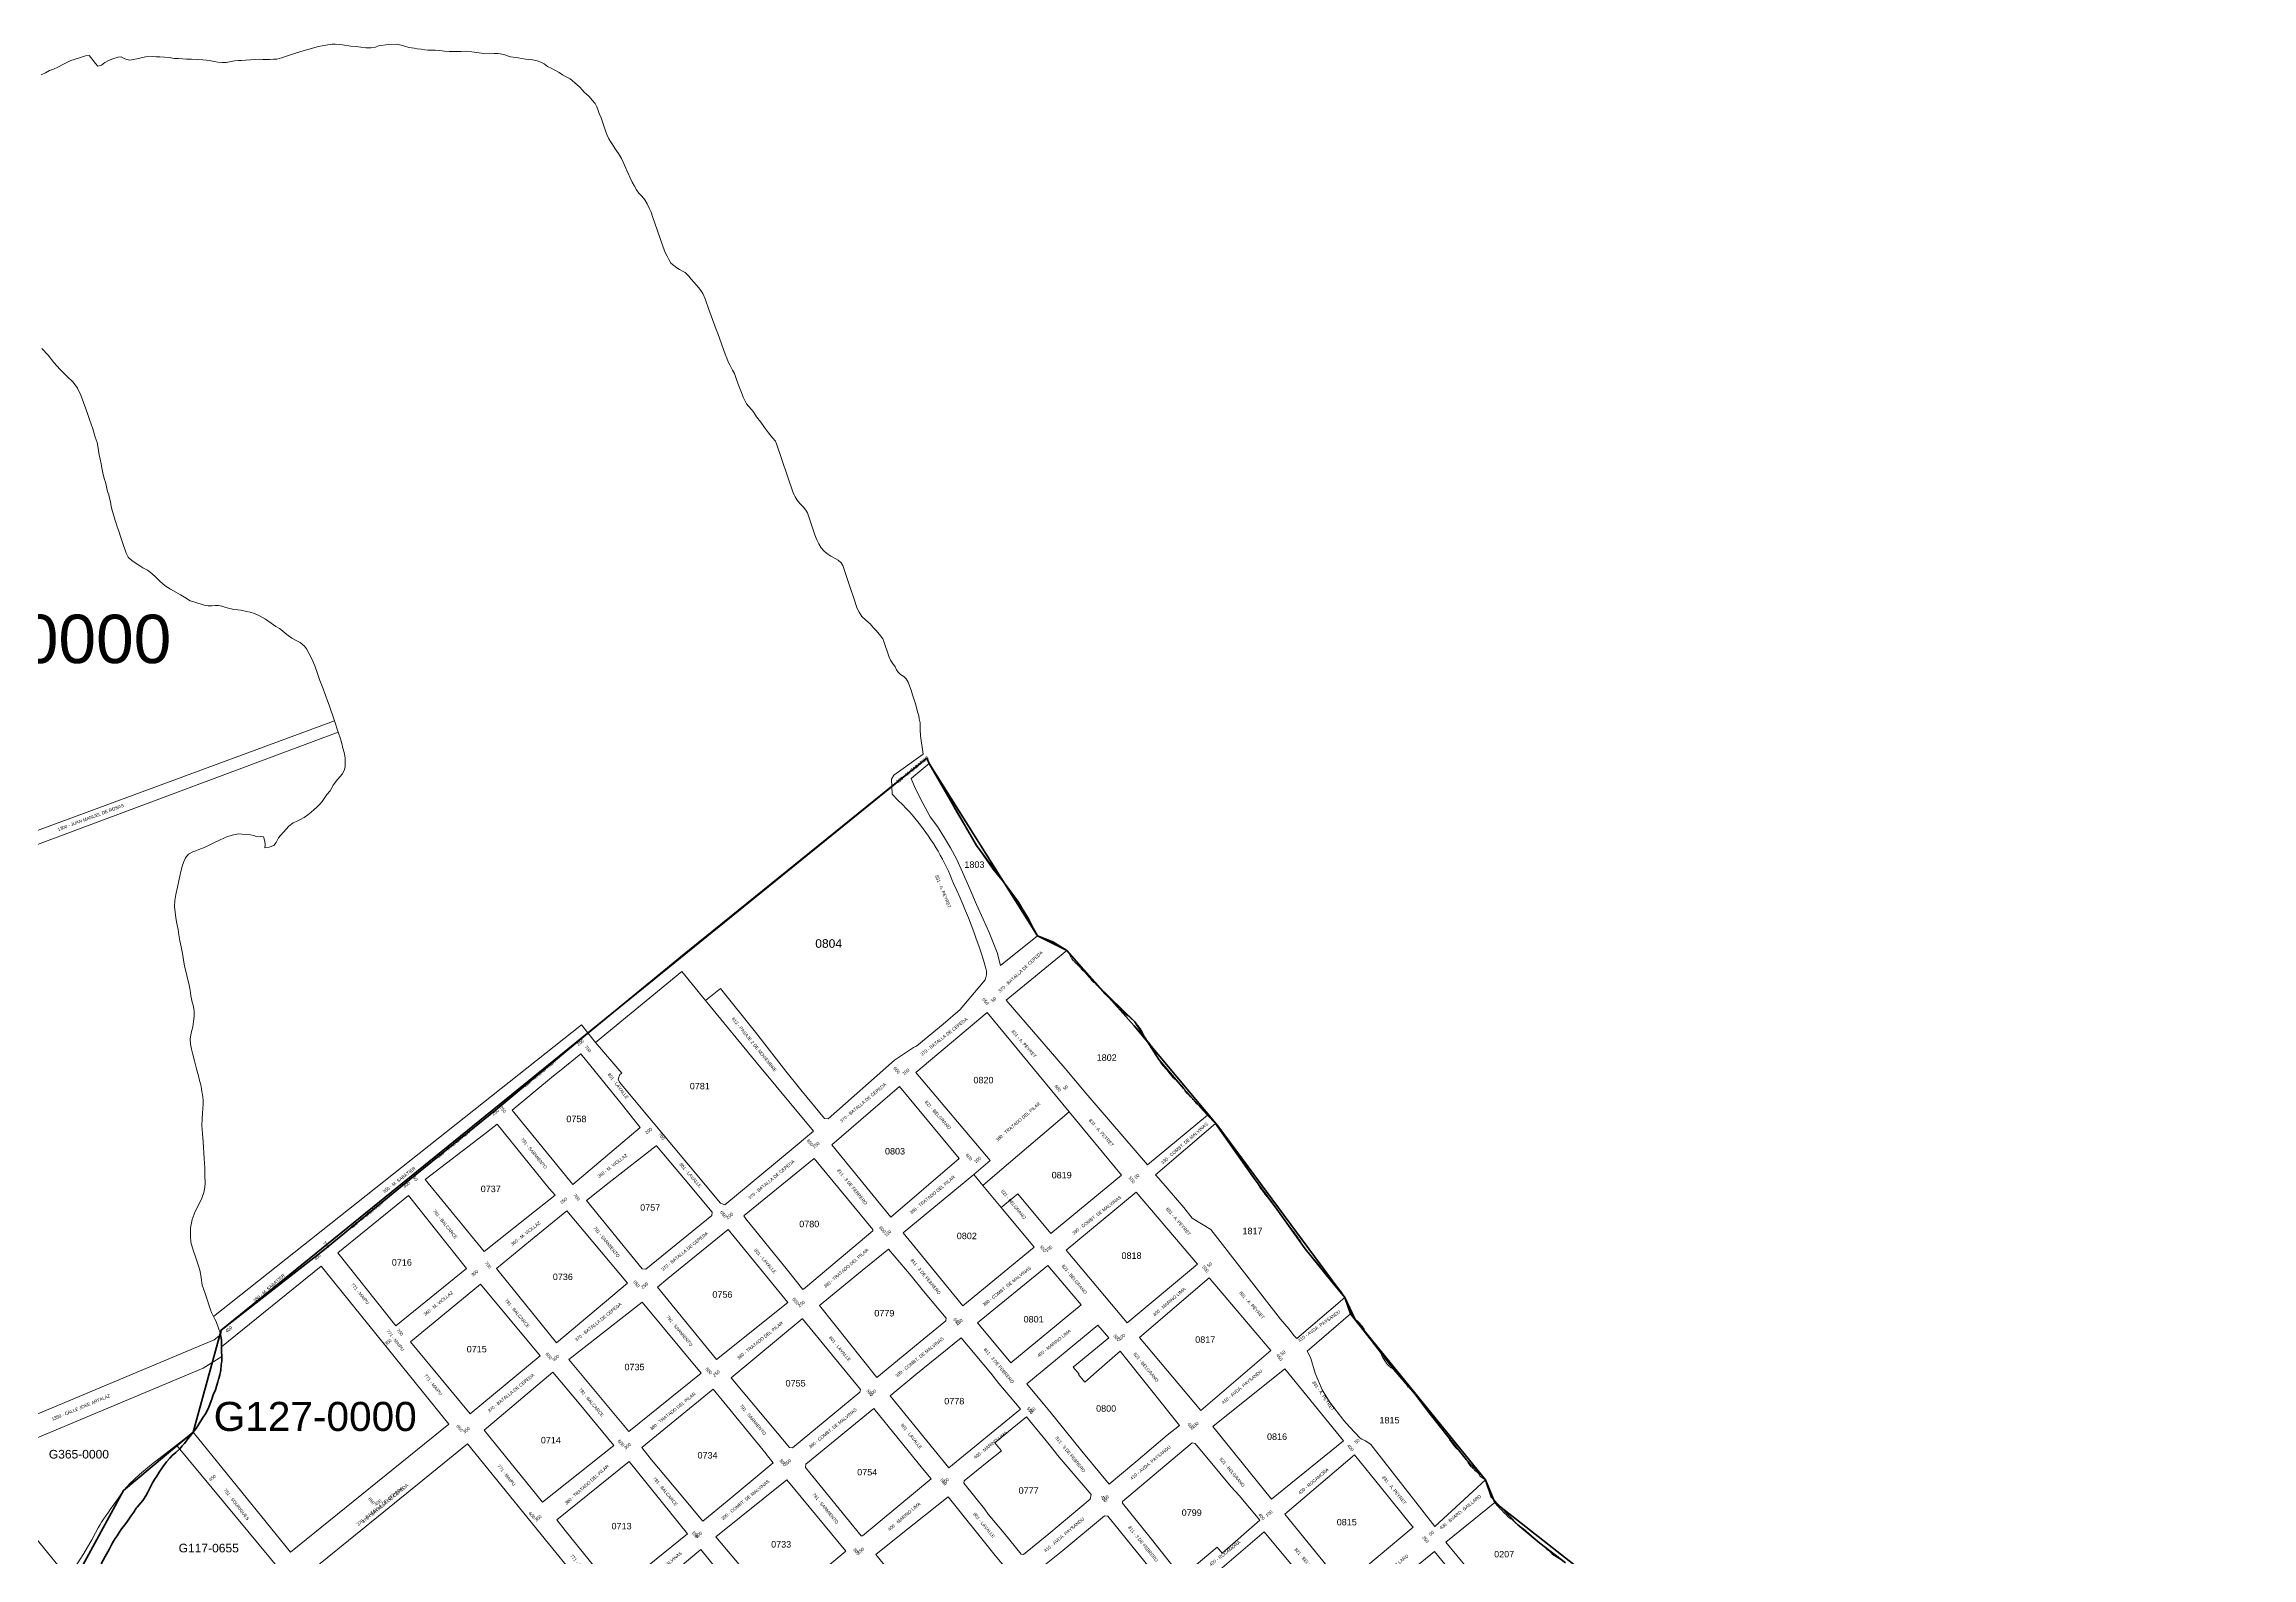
# Model space of a CAD drawing. Header units: millimetres. Extents: x -1182 to 19581, y -461 to 14363.
# Drawn here: x 15006 to 17057, y 12957 to 14363 of the extents above; entities that cross this region are included whole.
import ezdxf
from ezdxf.enums import TextEntityAlignment as Align

# ---------------------------------------------------------------- set-up
doc = ezdxf.new("R2010")
doc.units = ezdxf.units.MM
doc.layers.add('Barrios', color=70, linetype='Continuous', lineweight=40, true_color=0x94f532)
doc.layers.add('Calle_id', color=7, linetype='Continuous')
doc.layers.add('Manzana_Id', color=6, linetype='Continuous')
doc.layers.add('Manzana', color=4, linetype='Continuous', lineweight=9)
doc.layers.add('Planta urbana', color=1, linetype='Continuous', lineweight=70)
doc.styles.add('Calle_Id', font='@Arial Unicode MS')
doc.styles.add('Manzana', font='@Arial Unicode MS')

msp = doc.modelspace()

# ---------------------------------------------------------------- linework, layer by layer
at = {"layer": 'Barrios'}
msp.add_lwpolyline([(16419.7, 12952.4), (16395.8, 12970.7), (16375.2, 12987.9), (16350.9, 13013.1), (16345.1, 13029.6), (16327.5, 13048.2), (16309.2, 13071), (16291.8, 13093.3), (16280, 13109.3), (16260, 13132), (16239.3, 13158.9), (16219.7, 13183.9), (16214.5, 13199.1), (16201.2, 13215.2), (16177.8, 13244.3), (16151.2, 13281), (16129.5, 13310.5), (16094.2, 13360.8), (16087, 13368.3), (16064.8, 13393), (16041.7, 13420), (16019.3, 13455), (15984.8, 13489), (15956.1, 13521.4), (15943.3, 13529.6), (15929, 13534.9), (15911.3, 13566.2), (15872.1, 13619.1), (15828.3, 13695), (15826, 13700.1), (15799.4, 13678.6), (15598.9, 13516.9), (15505.6, 13439.8), (15426.9, 13374.4), (15345.5, 13308.5), (15266.2, 13243.5), (15170.2, 13168.7), (15169.8, 13164.2), (15170.1, 13163.2), (15170.5, 13159.1), (15170.6, 13155.5), (15170.6, 13152.1), (15170.6, 13148.9), (15170.8, 13144.2), (15170.8, 13140.3), (15170.4, 13136.3), (15169.9, 13131.5), (15169.1, 13127.2), (15168.1, 13123.9), (15167.9, 13123.2), (15167.3, 13120.8), (15166.4, 13117.4), (15165, 13113.2), (15163, 13108.6), (15161.5, 13104.4), (15160.1, 13100.5), (15158.7, 13097.1), (15157.7, 13094.3), (15155.8, 13091), (15153.7, 13087.9), (15152.9, 13086.8), (15150.6, 13082.8), (15148.7, 13079.7), (15147.2, 13077.3), (15145.5, 13075.4), (15145.3, 13075.1), (15142.4, 13071.5), (15139.5, 13067.9), (15137.9, 13065.5), (15136.1, 13063.3), (15134.2, 13061.1), (15131.9, 13058.5), (15128.3, 13055), (15124.9, 13052.1), (15122.5, 13049.8), (15119.5, 13046.4), (15116, 13041.8), (15112.7, 13036.7), (15110.5, 13032.9), (15108.4, 13029.9), (15106.6, 13026.7), (15104.4, 13022.5), (15102.2, 13018.1), (15100.3, 13014.6), (15097.4, 13010.4), (15095.7, 13008.3), (15092.1, 13004.3), (15091.4, 13003.3), (15089, 12999.7), (15086.5, 12995.9), (15085.8, 12994.9), (15084.4, 12993), (15082.6, 12990.4), (15080.4, 12987.5), (15079.5, 12986.3), (15079.1, 12985.8), (15078, 12984.3), (15075.6, 12980.8), (15073.5, 12977.6), (15071.7, 12975), (15070.3, 12972.6), (15068.6, 12969.7), (15066.2, 12964.8), (15062.6, 12958.3), (15058.8, 12951.7)], dxfattribs=at)
at = {"layer": 'Manzana'}
for points in [[(15620.4, 13474.8), (15634.3, 13486.1), (15667, 13445.4), (15694.9, 13409.2), (15708.9, 13392), (15731.1, 13365.2), (15734.4, 13365), (15796.1, 13419.5), (15813.8, 13431.4), (15814.8, 13431.8), (15815.8, 13432.3), (15816.8, 13432.8), (15841.3, 13453), (15857, 13466.7), (15880.2, 13494.1), (15880.7, 13495.2), (15881, 13496.4), (15881.2, 13497.6), (15881.4, 13498.7), (15881.5, 13499.9), (15881.5, 13501.1), (15881.4, 13502.3), (15881.2, 13503.5), (15881, 13504.7), (15880.6, 13505.8), (15878.6, 13512.5), (15876.5, 13519.1), (15874.3, 13525.7), (15872, 13532.2), (15869.6, 13538.8), (15867.2, 13545.3), (15864.7, 13551.7), (15862.1, 13558.2), (15859.4, 13564.6), (15856.7, 13571), (15853.8, 13577.3), (15850.9, 13583.6), (15849.4, 13587.5), (15847.8, 13591.3), (15846.1, 13595.1), (15844.3, 13598.9), (15842.5, 13602.6), (15840.6, 13606.3), (15838.6, 13610), (15836.5, 13613.6), (15834.4, 13617.2), (15832.2, 13620.8), (15829.9, 13624.3), (15827.6, 13627.7), (15825.2, 13631.1), (15822.7, 13634.5), (15820.2, 13637.8), (15817.6, 13641.1), (15815, 13644.3), (15812.3, 13647.4), (15809.5, 13650.6), (15806.6, 13653.6), (15803.7, 13656.6), (15799.2, 13661.2), (15794, 13666.5), (15793.3, 13680.6), (15795.4, 13684.2), (15822.6, 13703.8), (15820.2, 13720.7), (15820, 13726.8), (15820, 13732.8), (15819, 13736.7), (15818.5, 13739.4), (15817.8, 13742.2), (15816.9, 13745.6), (15815.9, 13749.5), (15812.9, 13758.8), (15811.4, 13763.2), (15810, 13767.4), (15808.8, 13770.6), (15806.8, 13773.9), (15804.7, 13775.9), (15801.5, 13777.9), (15799.3, 13779.9), (15797.8, 13782.3), (15796.5, 13784.9), (15794.3, 13788.3), (15792.2, 13791.2), (15791.1, 13793.9), (15786.1, 13808.5), (15785.1, 13811), (15782.2, 13815.1), (15778.8, 13818.9), (15776.5, 13821.2), (15773.3, 13824.8), (15769.4, 13828.2), (15765.7, 13831.8), (15763.1, 13835.7), (15761.4, 13839.3), (15757.6, 13850.7), (15756, 13855.1), (15747.9, 13879.1), (15746.4, 13881.6), (15743.7, 13884.1), (15741, 13885.6), (15736.9, 13887.8), (15733, 13890.3), (15730.5, 13892.6), (15728, 13895.6), (15725.6, 13899.1), (15723.7, 13903), (15722, 13907.7), (15715.1, 13928.1), (15713.7, 13930.4), (15711.2, 13933.5), (15708.2, 13936.8), (15705.7, 13939.9), (15703.8, 13943), (15702.5, 13945.3), (15701.5, 13947.7), (15686.5, 13992), (15685.3, 13994.6), (15682.6, 13997.8), (15678.9, 14002.3), (15675.3, 14007.2), (15671.7, 14012.3), (15667.9, 14017.3), (15665.2, 14021.4), (15663.3, 14023.8), (15660.3, 14027.1), (15658.5, 14029.4), (15656.8, 14032.5), (15655.5, 14035.4), (15653.8, 14039.9), (15651.7, 14045.2), (15649.3, 14052), (15648.4, 14054.8), (15647.3, 14057.4), (15645.5, 14060.7), (15642.9, 14065.5), (15641.4, 14068.3), (15640.1, 14071.6), (15638.7, 14075.5), (15631.9, 14094.8), (15630.4, 14098.5), (15629.2, 14101.9), (15623.5, 14117), (15620, 14126.8), (15617.9, 14131.8), (15616.1, 14134.7), (15614, 14137.4), (15612.1, 14139.6), (15609.7, 14142.2), (15607.2, 14145), (15605, 14147.8), (15601.5, 14151.4), (15599.1, 14152.6), (15596.2, 14154), (15593.6, 14155.7), (15590.9, 14157.7), (15588.3, 14160.1), (15586.3, 14163.5), (15584.7, 14166.4), (15583.6, 14168.7), (15582.3, 14171.6), (15580.3, 14176.6), (15571.2, 14203.4), (15569.8, 14207.4), (15568.1, 14211.1), (15566.2, 14215.1), (15564.1, 14218.8), (15561.3, 14222.4), (15558.3, 14225.2), (15556.4, 14228.2), (15554.5, 14231.5), (15552.3, 14235.4), (15550, 14239.8), (15548.4, 14243.6), (15547.3, 14245.8), (15546.3, 14248.2), (15545.1, 14251.2), (15543.9, 14254), (15542.3, 14257.3), (15539.5, 14261.8), (15536.3, 14266.1), (15533.9, 14270.2), (15532, 14273.2), (15530.6, 14275.6), (15528.6, 14279.4), (15527.7, 14282.1), (15526.1, 14286.8), (15523.3, 14295), (15521.7, 14299.1), (15520.6, 14302), (15519.3, 14305.4), (15517.8, 14308.4), (15515.2, 14311.6), (15512.3, 14314.9), (15509.8, 14316.9), (15507.7, 14318.8), (15505.8, 14321.1), (15503.6, 14323.5), (15501.1, 14325.6), (15499.3, 14327.3), (15496.5, 14329.7), (15494.6, 14331.4), (15490.2, 14333.3), (15487.5, 14334.9), (15484.3, 14337.1), (15479.9, 14339.7), (15477.5, 14340.8), (15473.7, 14342.6), (15470.4, 14345.1), (15467.5, 14346.7), (15463.8, 14348.1), (15459.5, 14348.9), (15455.8, 14349.2), (15453.1, 14349.5), (15449.8, 14350.2), (15446.2, 14350.7), (15439.3, 14351.8), (15436.4, 14352.6), (15433.8, 14353.5), (15430, 14354.5), (15427.5, 14354.8), (15424.1, 14354.7), (15420, 14354.5), (15414.5, 14354.9), (15403.3, 14356.3), (15398.5, 14356.9), (15393.2, 14356.8), (15387.5, 14356.7), (15382.3, 14356.7), (15377.9, 14357), (15373.5, 14357.7), (15369.1, 14357.9), (15365.5, 14358), (15362.5, 14358), (15359.5, 14358.2), (15356.3, 14358.7), (15352.3, 14359.3), (15349.5, 14359.8), (15344.6, 14360.5), (15340.8, 14361.7), (15337.7, 14362.7), (15333, 14363.4), (15325.6, 14363.3), (15316.5, 14362), (15313.7, 14360.6), (15309.7, 14360.1), (15304.8, 14360.2), (15300.2, 14360.8), (15295.8, 14361.4), (15290.7, 14361.7), (15283, 14362.8), (15280.2, 14363.2), (15276.2, 14363.5), (15273.3, 14363.5), (15267.5, 14362.6), (15260.8, 14361.3), (15246.4, 14357.3), (15240.4, 14355.4), (15226.3, 14350.7), (15222, 14349.7), (15219, 14349.5), (15215.6, 14349.3), (15212.3, 14349.2), (15209.1, 14349.2), (15206, 14349.4), (15202.3, 14349.3), (15197.7, 14349), (15192.9, 14348.5), (15189.2, 14348.4), (15186, 14348.3), (15182.7, 14347.9), (15179.5, 14347.3), (15175, 14346.6), (15171.2, 14346.5), (15167.3, 14346.8), (15163.7, 14347.4), (15159.2, 14348.2), (15156.5, 14348.6), (15153.3, 14349), (15142.6, 14349.7), (15138.1, 14349.7), (15130.5, 14350.2), (15126.5, 14350.3), (15122, 14351), (15117.5, 14351.4), (15113.4, 14351.6), (15109.8, 14351.8), (15106.2, 14351.9), (15100.1, 14351.6), (15096, 14350.7), (15091.8, 14349.8), (15088.4, 14349.2), (15085.4, 14348.7), (15082.4, 14349.2), (15080.1, 14350.2), (15077.4, 14351.6), (15074.7, 14351.5), (15069.6, 14349.8), (15065.7, 14348.4), (15062.2, 14346.4), (15059.2, 14344), (15055.6, 14343), (15053.4, 14345.6), (15051.3, 14348.2), (15049.4, 14350.7), (15047.5, 14352.8), (15044.2, 14352.5), (15037.7, 14350.6), (15030.7, 14348.2), (15023.9, 14344.8), (15018.6, 14342), (15014.6, 14340.3), (15010.8, 14338.9), (15006.9, 14337), (15003.1, 14334.9)], [(14912.8, 14142.7), (14656.2, 14048.3), (14753.1, 13779.1), (14733.8, 13772.3), (14722.6, 13804.2), (14609.9, 13762.8), (14696.5, 13521), (15275.5, 13734.8)], [(15275.5, 13734.8), (15270.6, 13749.3), (15269.1, 13753.4), (15267.7, 13757.8), (15264.2, 13767.1), (15262.1, 13772.3), (15259.9, 13778.9), (15257.4, 13785.8), (15254.7, 13792.5), (15251.9, 13797.8), (15249.6, 13801.6), (15247.8, 13804.1), (15243.6, 13807.6), (15240.1, 13809.3), (15236.1, 13811.5), (15232.7, 13814), (15229.9, 13816.3), (15227.3, 13818.5), (15224.4, 13820.6), (15221.2, 13822.4), (15216.8, 13825.5), (15211.5, 13829.1), (15206, 13832.3), (15201.3, 13834.4), (15197.1, 13835.8), (15193.8, 13836.4), (15188.7, 13837.6), (15185.8, 13837.8), (15182.2, 13838.3), (15178.3, 13839.2), (15174.6, 13840.2), (15171, 13841.2), (15167.9, 13841.9), (15164.8, 13841.9), (15161.9, 13841.5), (15158.2, 13841.6), (15154.5, 13842.4), (15151.7, 13843.1), (15148.6, 13844), (15144.8, 13845.3), (15141.5, 13846.4), (15136.2, 13849.8), (15132.5, 13852), (15128.2, 13854.4), (15123.2, 13857), (15118.1, 13860.3), (15113.4, 13864.5), (15109.7, 13868.2), (15106, 13871.8), (15101.9, 13874.8), (15097.6, 13877), (15092.7, 13880.1), (15087.6, 13883.5), (15084, 13886.9), (15082.1, 13890.6), (15078.4, 13901.5), (15077, 13905.2), (15075.1, 13910.9), (15073.7, 13915.1), (15072.9, 13917.5), (15071.8, 13920.9), (15070.6, 13925.1), (15069.2, 13929.4), (15068.1, 13933.8), (15067.4, 13938.2), (15066.5, 13941.7), (15065.8, 13944.8), (15064.8, 13948), (15064, 13950.6), (15063.3, 13953.6), (15062.7, 13956.5), (15061.9, 13959.1), (15060.9, 13962.3), (15060.2, 13965.1), (15059.4, 13969.9), (15058.7, 13973.6), (15058, 13977.8), (15056.8, 13981.9), (15056.2, 13986.1), (15055.8, 13989.9), (15055, 13993.3), (15054.2, 13996), (15053.3, 13998.4), (15050.9, 14006.2), (15049.5, 14010.3), (15047.9, 14014.7), (15046.4, 14019.3), (15044.5, 14024.6), (15042.3, 14030.6), (15039.8, 14037.5), (15036.9, 14043.9), (15032.8, 14049.4), (15026.8, 14055), (15020.7, 14061.1), (15014.8, 14067.7), (15009.4, 14074.6), (15003.7, 14080.8)], [(15275.5, 13734.8), (15279, 13724.4)], [(15279, 13724.4), (14832.5, 13557.7), (14910.5, 13348.9), (14891.7, 13341.9)], [(15279, 13724.4), (15281.2, 13718.1), (15282.5, 13713.6), (15283.5, 13709.4), (15284.5, 13705.5), (15285.1, 13702.3), (15285.4, 13699.7), (15285.5, 13697.1), (15285.5, 13692.3), (15284.8, 13689.5), (15283, 13685.6), (15278.4, 13680.4), (15274.3, 13674.9), (15271.5, 13669.9), (15268.5, 13666.3), (15266.6, 13663.6), (15264.1, 13659.9), (15261.9, 13657.3), (15259.2, 13654.7), (15256.7, 13652.4), (15253.8, 13650), (15250.7, 13647.6), (15247.4, 13645.1), (15244, 13643.1), (15240.3, 13641.3), (15237.2, 13639.9), (15233.1, 13636.9), (15228.3, 13631.5), (15225.5, 13628.4), (15223.7, 13626.1), (15221.4, 13621.8), (15219.3, 13619.1), (15215, 13617.4), (15210.8, 13616.7), (15211.1, 13619.5), (15210.8, 13623.1), (15209.5, 13627), (15206.7, 13627.2), (15203.2, 13627.1), (15200.9, 13628.3), (15197.6, 13628.9), (15193.6, 13629.2), (15189.4, 13629.5), (15186.2, 13629.7), (15183.6, 13629.2), (15180.6, 13628.5), (15175.5, 13626.9), (15172.7, 13625.9), (15168.6, 13624), (15163, 13621.1), (15157.4, 13618.4), (15153.8, 13616.8), (15149.4, 13615.2), (15146.6, 13614.1), (15143.9, 13613.1), (15139.9, 13610.8), (15137, 13607.4), (15135.8, 13604.8), (15134.3, 13600.6), (15132.8, 13594.9), (15131.3, 13587.8), (15129.6, 13580.2), (15128.2, 13573.3), (15127.2, 13567.8), (15126.9, 13562.2), (15127.4, 13557), (15128.3, 13551.8), (15129.2, 13546.4), (15130.3, 13541), (15131.1, 13535.9), (15132, 13530.3), (15133.1, 13524.7), (15134.3, 13518.6), (15135.2, 13512.6), (15136.3, 13506.8), (15137.7, 13500.9), (15138.9, 13495.5), (15140.2, 13490.8), (15141.1, 13486.2), (15141.7, 13482.4), (15142.1, 13479.4), (15142.7, 13476.4), (15143.5, 13473.4), (15144.3, 13470.5), (15145, 13467.6), (15145.3, 13464.3), (15145.2, 13460.2), (15144.7, 13455.4), (15144, 13450.5), (15142.4, 13444.9), (15141.5, 13439.1), (15141.7, 13434.3), (15142.6, 13429.6), (15143.9, 13424.8), (15145.5, 13418.8), (15147.5, 13411.6), (15149.2, 13405.1), (15150.3, 13400.6), (15151.3, 13396.7), (15152, 13393), (15152.4, 13390.1), (15152.9, 13387.6), (15153.2, 13385), (15153.6, 13381.9), (15153.6, 13378.8), (15152.8, 13370.2), (15152.5, 13365), (15152.2, 13358.7), (15152.8, 13351.3), (15153.6, 13343.5), (15154.6, 13328), (15155, 13319.5), (15155.1, 13311.7), (15155.3, 13305.9), (15155.2, 13301.3), (15154.3, 13296.5), (15152.2, 13291.4), (15149.5, 13285.5), (15146.2, 13279), (15143.2, 13271.6), (15141.8, 13263.7), (15141.7, 13256.1), (15142.2, 13250.5), (15143.3, 13246.1), (15144.6, 13242.2), (15145.8, 13238.6), (15149.5, 13227.5), (15150.8, 13223.1), (15151.7, 13217.2), (15152.7, 13210.6), (15155, 13203.5), (15157.2, 13197), (15159.2, 13191.4), (15160.5, 13187.5), (15161.4, 13185.1), (15163.2, 13181.4)], [(15518.3, 13435.9), (15598.4, 13501.8), (15620.4, 13474.8)], [(15518.3, 13435.9), (15542.5, 13407.5), (15540.7, 13406.2), (15539.3, 13401.9), (15540.4, 13399), (15634.3, 13286.5), (15638.4, 13285.2), (15698.1, 13334.7), (15720.8, 13353.4), (15667.6, 13417.6), (15623.1, 13471.5), (15620.4, 13474.8)], [(15958.3, 13371.4), (15882, 13463.9), (15816, 13407.9), (15884.8, 13326.3), (15869.8, 13313.3)], [(15163.2, 13181.4), (15505.2, 13452.4), (15518.3, 13435.9)], [(15163.2, 13181.4), (15164.4, 13179), (15165.7, 13176.6), (15168, 13169.6), (15169, 13167), (15169.8, 13164.2), (15163.8, 13159.6), (14928.1, 13060.9), (14808.6, 13207.2), (14780.1, 13287.4), (14778.5, 13291.9), (14776.1, 13298.7)], [(15869.8, 13313.3), (15804.1, 13259), (15859.6, 13191.4), (15925.8, 13245.8), (15895.2, 13282.6)], [(15878.2, 13303.2), (15869.8, 13313.3)], [(15895.2, 13282.6), (15878.2, 13303.2)], [(15144.4, 13074), (15234.6, 12962.3), (15381.8, 13081.2), (15263.2, 13228), (15170.6, 13153.2), (15170.6, 13148.9), (15170.8, 13144.2)], [(15170.8, 13144.2), (15153.5, 13133.3), (14941.4, 13044.6), (15028, 12938.5)], [(15144.4, 13074), (15151.7, 13084.8), (15157.7, 13094.3), (15162.2, 13106.5), (15165.7, 13115.3), (15168.6, 13125.6), (15170.4, 13136.3), (15170.8, 13140.3), (15170.8, 13144.2)], [(15144.4, 13074), (15128.8, 13061.7)], [(15028, 12938.5), (15042.8, 12961.2), (15046.2, 12967.1), (15050, 12973.7), (15053.6, 12980.2), (15056, 12985), (15057.7, 12988), (15059.2, 12990.4), (15061, 12993), (15063, 12996.1), (15065.5, 12999.7), (15067.8, 13002.9), (15070, 13005.8), (15071.8, 13008.4), (15074, 13011.3), (15076.4, 13015.1), (15079.5, 13019.7), (15083.1, 13023.7), (15084.8, 13025.7), (15094.5, 13034.6), (15105.7, 13043.7), (15128.8, 13061.7)], [(16416.4, 12954.5), (16409, 12959.2), (16408.4, 12959.7), (16407.6, 12960.3), (16406.9, 12961), (16405.9, 12962.2), (16405.3, 12962.7), (16404.6, 12963.2), (16403.9, 12963.8), (16403.2, 12964.4), (16402, 12965.6), (16401.4, 12966.4), (16400.6, 12967), (16399.7, 12967.6), (16399, 12968), (16398.2, 12968.5), (16396.9, 12969.5), (16396.3, 12970.1), (16395.8, 12970.7), (16380.2, 12984.4), (16378.8, 12985.3), (16378, 12985.8), (16377.3, 12986.3), (16376.7, 12986.8), (16375.9, 12987.4), (16374.6, 12988.4), (16373.8, 12989.1), (16372.6, 12990.2), (16370.6, 12992.1), (16369.9, 12992.6), (16368.4, 12993.5), (16367.7, 12994), (16367, 12994.6), (16366.3, 12995.2), (16365.8, 12995.8), (16365.2, 12996.4), (16364.7, 12997), (16363.3, 12998.3), (16362.7, 12998.9), (16362.1, 12999.6), (16361.4, 13000.2), (16360.9, 13000.8), (16359.7, 13002.1), (16359, 13002.7), (16358.5, 13003.3), (16357.9, 13003.9), (16357.4, 13004.5), (16356.8, 13005.1), (16356.2, 13005.7), (16353.9, 13008.5), (16308.5, 12971.6), (16359.4, 12909.6)]]:
    msp.add_lwpolyline(points, dxfattribs=at)
for points in [[(15828.3, 13695), (15851.5, 13654.1), (15872.1, 13619.1), (15887.4, 13597.1), (15903, 13578), (15911.3, 13566.2), (15920.6, 13551.3), (15929, 13534.9), (15894.5, 13507.4), (15891.3, 13519.7), (15884.1, 13538), (15878.3, 13550.5), (15872.1, 13564.2), (15866.1, 13578.8), (15859.3, 13594.3), (15853.8, 13605.8), (15848.1, 13616.7), (15842.5, 13626.2), (15836, 13636.7), (15829.2, 13645.7), (15822.2, 13658.2), (15815.3, 13672.3), (15811.5, 13681.2)], [(15956.1, 13521.4), (15899.8, 13475.4), (15954.5, 13411.8), (15973.7, 13389), (16031, 13322.3), (16087, 13368.3), (16080.2, 13375.7), (16079.9, 13376.1), (16079.7, 13376.5), (16079.4, 13376.9), (16079, 13377.3), (16078.3, 13377.8), (16077.9, 13378.3), (16077.3, 13378.7), (16076.8, 13379), (16075.8, 13380.2), (16075.4, 13380.7), (16074.4, 13381.8), (16074.1, 13382.3), (16073, 13383.4), (16072.6, 13383.9), (16072.2, 13384.4), (16071.1, 13385.4), (16070.5, 13386.1), (16069.8, 13386.8), (16069.4, 13387.2), (16068.9, 13387.8), (16068.3, 13388.2), (16067.8, 13388.7), (16067.4, 13389.2), (16066.9, 13389.7), (16066.5, 13390.3), (16065.9, 13390.9), (16065.6, 13391.6), (16065.2, 13392.2), (16064.5, 13393.7), (16064, 13394.5), (16063.7, 13395), (16062.4, 13396.4), (16061.6, 13397), (16061, 13397.7), (16060.4, 13398.2), (16060, 13398.7), (16059.2, 13399.5), (16058.4, 13400.2), (16057.8, 13400.7), (16057.4, 13401.1), (16056.8, 13401.5), (16056.4, 13401.9), (16055.9, 13402.4), (16055.4, 13402.8), (16054.7, 13403.4), (16054, 13404.2), (16053.5, 13404.9), (16052.4, 13406.2), (16051.9, 13406.8), (16050.3, 13408.9), (16049.8, 13409.5), (16049.3, 13410.3), (16048.8, 13410.9), (16048.1, 13411.6), (16044.2, 13416.1), (16043.6, 13417), (16043.1, 13417.7), (16042.6, 13418.5), (16042.1, 13419.2), (16041.7, 13420), (16041.3, 13420.8), (16040.9, 13421.6), (16039.9, 13423.2), (16039.5, 13424), (16039.1, 13425), (16038.7, 13425.8), (16038.4, 13426.5), (16038, 13427), (16037.7, 13427.9), (16037.4, 13428.6), (16036.5, 13430), (16036.2, 13430.6), (16035.9, 13431.1), (16035.3, 13431.8), (16034.9, 13432.4), (16034.6, 13432.9), (16034.2, 13433.4), (16033.5, 13434.4), (16031.9, 13436.6), (16030.3, 13438.4), (16029.8, 13439.2), (16029.2, 13440.2), (16028.7, 13440.9), (16028.3, 13441.6), (16027.9, 13442.2), (16027.4, 13443.2), (16027, 13444.2), (16026.8, 13444.9), (16026.4, 13445.5), (16026.2, 13446), (16025.8, 13446.6), (16025.2, 13447.5), (16024.8, 13448.3), (16024.4, 13448.9), (16023.8, 13449.6), (16023.5, 13450.2), (16023, 13450.7), (16021.9, 13452.1), (16020.9, 13453.3), (16020.5, 13453.7), (16020, 13454.3), (16019.3, 13455), (16018.9, 13455.6), (16018.2, 13456.2), (16017.7, 13456.6), (16017, 13457.4), (16016.4, 13457.8), (16015.8, 13458.5), (16015.3, 13458.9), (16014.4, 13459.7), (16013.4, 13460.3), (16012.6, 13460.8), (16011.7, 13461.4), (16010.9, 13461.9), (16009.5, 13463.6), (16008.6, 13464.5), (16007.9, 13465.4), (16007.2, 13466.1), (16006.8, 13466.6), (16006.3, 13467), (16005.7, 13467.7), (16005, 13468.5), (16004.3, 13468.9), (16003.6, 13469.7), (16003.2, 13470.4), (16002.5, 13470.9), (16001.8, 13471.6), (16001.3, 13472.2), (16000.3, 13473.3), (15999.8, 13473.8), (15998.8, 13474.8), (15997.7, 13475.9), (15997, 13476.4), (15995.3, 13478), (15994.6, 13478.4), (15994.1, 13478.8), (15993.3, 13479.6), (15992.4, 13480.2), (15991.9, 13480.6), (15991.5, 13481), (15990.5, 13482.2), (15989.6, 13483.3), (15989, 13483.9), (15988.5, 13484.7), (15988, 13485.1), (15987.5, 13485.7), (15986.9, 13486.1), (15986.4, 13486.6), (15985.9, 13487.2), (15985.5, 13487.8), (15985.1, 13488.2), (15984.8, 13489), (15984.4, 13489.6), (15984.1, 13490.3), (15983.6, 13490.7), (15983.1, 13491.2), (15982.6, 13491.4), (15981.9, 13491.6), (15981.2, 13491.8), (15980.5, 13492.2), (15979.5, 13493.4), (15977.7, 13495.6), (15974.2, 13499.7), (15973.7, 13500.2), (15972.6, 13501.5), (15971.9, 13502.1), (15971.3, 13502.6), (15969.5, 13504.5), (15969.1, 13505), (15968.6, 13505.4), (15968.2, 13505.9), (15967.8, 13506.4), (15966.4, 13507.9), (15966, 13508.4), (15965.1, 13509.1), (15963.9, 13510.4), (15963.1, 13511.2), (15962.6, 13511.7), (15962.1, 13512.2), (15960.9, 13513.6), (15960.4, 13514.2), (15960.2, 13514.8), (15959.9, 13515.4), (15959.6, 13515.9), (15959.4, 13516.5), (15959.1, 13517), (15958.8, 13517.6), (15958.5, 13518.2), (15957.7, 13519.2), (15957.4, 13519.6), (15957, 13520.2)], [(15504.6, 13425.5), (15543.2, 13377.6), (15559.8, 13356.9), (15497.1, 13304.1), (15453.2, 13357.8), (15440.7, 13373.1), (15479.1, 13404.9), (15486.2, 13410.5)], [(15800.8, 13395), (15856.1, 13328.2), (15792.6, 13273.6), (15737.7, 13340.7)], [(15426.9, 13359.9), (15475.2, 13300.4), (15475.4, 13300.1), (15480.7, 13294), (15455.6, 13274.3), (15414.6, 13241.6), (15359.8, 13308.6), (15414, 13350.2)], [(16094.2, 13360.8), (16038.7, 13313.1), (16041.8, 13309.5), (16064.9, 13282.6), (16072.5, 13272.7), (16089.9, 13262.1), (16154.8, 13178.8), (16162.7, 13169.6), (16167.2, 13163.8), (16169.8, 13160.8), (16214.5, 13199.1), (16210.8, 13204.8), (16210.4, 13205.1), (16209.8, 13205.9), (16209.2, 13206.6), (16208.2, 13207.9), (16207.5, 13208.5), (16206.8, 13209), (16206.1, 13209.4), (16205.4, 13210), (16204.8, 13210.7), (16204.2, 13211.4), (16203, 13212.9), (16202.4, 13213.7), (16201.8, 13214.5), (16201.2, 13215.2), (16200.4, 13215.9), (16197.8, 13219), (16196.5, 13220.7), (16195.9, 13221.4), (16194.2, 13223.5), (16193.6, 13224.3), (16193.1, 13225.1), (16192.6, 13226), (16191.5, 13227.5), (16190.5, 13228.9), (16189.9, 13229.6), (16189.4, 13230.3), (16188.3, 13231.7), (16187.7, 13232.3), (16186.5, 13233.6), (16185.9, 13234.1), (16185.3, 13234.8), (16184.8, 13235.4), (16184.2, 13236), (16183.6, 13236.7), (16183.1, 13237.4), (16182.7, 13238.1), (16181.6, 13239.6), (16178.5, 13243.4), (16177.8, 13244.3), (16177.1, 13245.1), (16176.4, 13246.2), (16175.8, 13246.9), (16175.4, 13247.6), (16175, 13248.3), (16174, 13249.9), (16173.6, 13250.7), (16173, 13251.5), (16172.6, 13252.2), (16172.1, 13252.9), (16171.6, 13253.5), (16171.1, 13254.4), (16170.6, 13255.2), (16169.5, 13256.7), (16168.8, 13257.6), (16167.6, 13259.2), (16167, 13260), (16166.5, 13260.7), (16166, 13261.4), (16165.4, 13262.1), (16151.2, 13281), (16150.6, 13281.7), (16149.4, 13283.2), (16148.4, 13284.5), (16147.9, 13285.3), (16147.4, 13286), (16146.3, 13287.4), (16144.5, 13289.6), (16143.5, 13291), (16140.5, 13294.7), (16140, 13295.4), (16139.4, 13296.2), (16138.9, 13297), (16137.1, 13299.2), (16136.6, 13299.9), (16135.6, 13301.3), (16135.2, 13302), (16134.8, 13302.8), (16134.3, 13303.4), (16133.9, 13304.2), (16133.4, 13304.9), (16132.9, 13305.8), (16132.3, 13306.5), (16131.8, 13307.4), (16131.4, 13308.1), (16130.7, 13309), (16129.5, 13310.5), (16129, 13311.2), (16128.5, 13312), (16127.9, 13312.7), (16127.5, 13313.4), (16127, 13314.2), (16126.5, 13314.9), (16126, 13315.6), (16125.6, 13316.3), (16125.2, 13316.9), (16124.7, 13317.7), (16124.2, 13318.6), (16123.9, 13319.3), (16123.3, 13320), (16122.8, 13320.9), (16122.4, 13321.6), (16121.9, 13322.3), (16121.4, 13323.1), (16120.9, 13323.9), (16120.4, 13324.6), (16119.9, 13325.4), (16119.3, 13326), (16118.2, 13327.5), (16116.4, 13329.4), (16115.9, 13330), (16115.3, 13330.7), (16114.9, 13331.3), (16113.1, 13333.5), (16112.1, 13335), (16111.6, 13335.8), (16111.2, 13336.5), (16110.5, 13337.4), (16110.2, 13338.2), (16109.8, 13339), (16109.3, 13339.7), (16108.9, 13340.4), (16108.4, 13341), (16107.9, 13341.8), (16107.3, 13342.6), (16106.2, 13344.1), (16104.9, 13345.6), (16104, 13347), (16103.5, 13347.7), (16103, 13348.4), (16102.6, 13349.1), (16102.1, 13349.8), (16101.7, 13350.5), (16100.4, 13352.9), (16100, 13353.7), (16099, 13355.1), (16098.6, 13355.8), (16097.5, 13357.2), (16097, 13357.8), (16096.5, 13358.5), (16095.4, 13359.7), (16094.7, 13360.4)], [(15574.8, 13340), (15574.5, 13339.8), (15530.8, 13305.7), (15509.8, 13289.1), (15561.5, 13225.7), (15564.8, 13225.3), (15626.2, 13275.2), (15626.7, 13278.2), (15601.4, 13308.2)], [(15721.5, 13328.2), (15775.8, 13262.2), (15775.8, 13261), (15713.2, 13208.3), (15712.9, 13208), (15710.8, 13206.3), (15696.6, 13224.3), (15658, 13272.2), (15655.9, 13274.9), (15656.3, 13275.2)], [(16020.5, 13297), (16077.7, 13229.9), (16012.2, 13175.4), (15955.5, 13242.9)], [(15344.4, 13293.7), (15278.7, 13240.6), (15332.6, 13172.8), (15398.4, 13226)], [(15491.4, 13279.4), (15548, 13212.3), (15481.9, 13156.9), (15426.1, 13226), (15457.8, 13252)], [(15641.6, 13262.1), (15696.9, 13194.5), (15630.6, 13141.5), (15575.7, 13208.6), (15585.5, 13216.6)], [(15790.3, 13244), (15811.6, 13219.1), (15823.1, 13205), (15844, 13179.9), (15843.8, 13177.2), (15828.5, 13164.9), (15779.7, 13124.8), (15726.4, 13191.5), (15766, 13224)], [(15938.5, 13228.8), (15873.2, 13175.4), (15891.9, 13152.9), (15904, 13138.3), (15969.4, 13192.1)], [(16088.5, 13217.2), (16023.6, 13161.8), (16080.6, 13094), (16145.9, 13149.8)], [(15411.3, 13211.5), (15466.7, 13144.9), (15401.7, 13090.8), (15346.1, 13157.8)], [(15561.5, 13194.7), (15616.5, 13128.7), (15549, 13074.5), (15493.3, 13141.4)], [(15710.5, 13179.3), (15764.4, 13113.4), (15763.9, 13110.9), (15701.2, 13059.3), (15698.5, 13059.6), (15644.3, 13124.4), (15710.2, 13179.1)], [(15985.1, 13173.4), (15995.2, 13161.4), (15962.1, 13134.2), (15967.5, 13127.8), (15967.1, 13127.5), (15972.9, 13120.4), (15983.8, 13129.8), (16005.6, 13149.1), (16060.8, 13080.2), (16049.3, 13071.1), (16020.2, 13046.3), (15995.6, 13025.5), (15970.2, 13056.2), (15940.5, 13093.1), (15934.3, 13100.5), (15918.9, 13118.9)], [(16219.7, 13183.9), (16219.9, 13183.6), (16220.4, 13182.9), (16220.9, 13181.8), (16221.8, 13180.6), (16222.4, 13180), (16223, 13179.5), (16223.5, 13179.1), (16224.2, 13178.7), (16225.1, 13178), (16225.7, 13177.5), (16226.2, 13177), (16226.8, 13176.5), (16227.3, 13176.1), (16228.1, 13175.4), (16229.2, 13174), (16229.8, 13173.4), (16230.2, 13172.9), (16230.7, 13172.3), (16231.1, 13171.7), (16231.5, 13171), (16231.9, 13170.5), (16232.4, 13169.5), (16232.8, 13168.8), (16233.3, 13167.4), (16233.8, 13166.5), (16234.2, 13166), (16234.6, 13165), (16235.2, 13164.2), (16236.1, 13163), (16236.5, 13162.5), (16236.9, 13161.9), (16237.4, 13161.2), (16237.9, 13160.6), (16239.3, 13158.9), (16239.8, 13158.4), (16241.7, 13156), (16242.3, 13155.2), (16243, 13154), (16244.1, 13152.6), (16244.5, 13152.1), (16245.5, 13150.8), (16245.9, 13150.3), (16246.3, 13149.8), (16246.6, 13149.2), (16246.9, 13148.7), (16247.6, 13147.7), (16248.2, 13146.3), (16248.6, 13145.6), (16248.9, 13144.7), (16249.2, 13144.2), (16249.7, 13143.1), (16250, 13142.6), (16250.9, 13141.6), (16251.8, 13140.3), (16252.3, 13139.5), (16252.7, 13138.9), (16253.1, 13138), (16253.5, 13137.4), (16254.4, 13136.3), (16255, 13135.9), (16255.6, 13135.2), (16256, 13134.7), (16256.6, 13134.2), (16257.2, 13134), (16257.7, 13133.7), (16258.3, 13133.3), (16258.9, 13133), (16260, 13132), (16260.8, 13131.3), (16261.7, 13130.6), (16262.6, 13129.5), (16263.2, 13129.1), (16263.6, 13128.7), (16264, 13128.2), (16264.5, 13127.7), (16265.4, 13126.6), (16265.7, 13126.2), (16266.4, 13125.3), (16266.9, 13124.6), (16267.3, 13123.9), (16268.1, 13122.7), (16268.4, 13122.2), (16268.9, 13121.5), (16269.6, 13120.6), (16270.4, 13119.5), (16270.8, 13119.1), (16272.3, 13117.2), (16272.9, 13116.6), (16273.5, 13115.8), (16274, 13115.5), (16274.5, 13115), (16275.4, 13114.2), (16276, 13113.7), (16276.4, 13113.2), (16277.9, 13111.8), (16280, 13109.3), (16280.3, 13108.7), (16280.6, 13108.1), (16281, 13107.5), (16281.4, 13107), (16281.9, 13106.3), (16282.9, 13105), (16283.2, 13104.4), (16284.7, 13102.5), (16285.7, 13101.3), (16286.1, 13100.8), (16287.7, 13098.9), (16288.1, 13098.4), (16290.9, 13094.9), (16291.8, 13093.3), (16293.1, 13091.6), (16293.7, 13090.8), (16294, 13090.3), (16296.2, 13087.7), (16296.7, 13087.1), (16297.6, 13085.9), (16298.2, 13085.4), (16298.9, 13084.6), (16300.3, 13082.8), (16301.7, 13081.1), (16302.2, 13080.2), (16302.5, 13079.7), (16303.1, 13078.8), (16303.5, 13078.3), (16304.1, 13077.3), (16309.2, 13071), (16309.8, 13070.2), (16310.2, 13069.8), (16310.7, 13069), (16311.1, 13068.5), (16311.5, 13067.9), (16311.9, 13066.9), (16312.7, 13065.9), (16313, 13065.3), (16313.5, 13064.7), (16314.2, 13063.8), (16314.5, 13063.3), (16315.3, 13062.3), (16315.9, 13061.5), (16316.5, 13060.8), (16317.5, 13059.5), (16318, 13059), (16318.5, 13058.5), (16319.1, 13058), (16319.9, 13057.4), (16320.9, 13056.4), (16321.6, 13055.5), (16322.1, 13055.2), (16323.1, 13054), (16323.7, 13053.3), (16324.2, 13052.8), (16324.6, 13052.2), (16325.3, 13051.3), (16325.8, 13050.5), (16326.9, 13048.9), (16327.5, 13048.2), (16328.1, 13047.3), (16328.9, 13046), (16329.8, 13044.4), (16330.8, 13043.1), (16332, 13041.7), (16332.8, 13041), (16333.2, 13040.6), (16333.7, 13040.1), (16334.2, 13039.6), (16334.6, 13039.2), (16335.1, 13038.7), (16335.7, 13038.1), (16336.2, 13037.8), (16336.7, 13037.4), (16337.1, 13036.9), (16337.6, 13036.6), (16338.1, 13036.2), (16338.5, 13035.8), (16338.9, 13035.3), (16339.3, 13034.6), (16339.6, 13034.1), (16339.9, 13033.5), (16340.1, 13032.9), (16345.1, 13029.6), (16298.1, 12986.2), (16238.8, 13062.3), (16233.6, 13065.7), (16230.4, 13067.5), (16228.9, 13068.4), (16218.9, 13078.9), (16213.6, 13084.8), (16200.3, 13102.1), (16193.4, 13113.3), (16186.8, 13128.8), (16183, 13142.3), (16180.8, 13147.1), (16179.4, 13149.2)], [(15857.9, 13161.6), (15885.4, 13128.8), (15893, 13119), (15908.9, 13100.5), (15913.2, 13095.4), (15846.6, 13040.9), (15792, 13107.6), (15816, 13127.6)], [(16158.8, 13132.8), (16213.2, 13065.7), (16146.5, 13011.7), (16091.7, 13079.2)], [(15478.6, 13129.5), (15414.8, 13075.8), (15468.8, 13009), (15535.1, 13061.6), (15502.9, 13100.4)], [(15627.6, 13113.7), (15595.3, 13087.4), (15561.1, 13059.5), (15570.3, 13048.2), (15591.3, 13023), (15617.9, 12991.1), (15640.6, 13009.9), (15683.3, 13045.5), (15676.9, 13053.4), (15676.7, 13053.8)], [(15776.7, 13095.9), (15713.5, 13044), (15713.2, 13041.1), (15764.9, 12977.7), (15766.4, 12977.6), (15830, 13030.4), (15822.1, 13040)], [(15918.7, 13088), (15896.9, 13070.6), (15889.2, 13064.1), (15895.4, 13056.5), (15883.7, 13047.1), (15860.8, 13028.8), (15860.4, 13026.4), (15879.6, 13002.5), (15883.2, 12997.8), (15898, 12979.9), (15913.8, 12960.4), (15915.9, 12960.1), (15939.3, 12979.4), (15977.8, 13011.5), (15978.7, 13016.1), (15949, 13050.8), (15939.6, 13062.5)], [(15373.9, 12794.9), (15319.9, 12862), (15336.2, 12875.2), (15323.6, 12890.8), (15307.3, 12877.6), (15252.4, 12943.8), (15352.6, 13025.3), (15399.2, 13063), (15474.4, 12970.3), (15521, 12913.4), (15482.9, 12882.6), (15443.6, 12851.2)], [(16072.7, 13064), (16059, 13052.6), (16007.8, 13009.5), (16007.9, 13007.8), (16033.5, 12975.9), (16052.6, 12952.3), (16063, 12939.5), (16096, 12967), (16100.4, 12961.6), (16135.5, 12992.1), (16116.4, 13014.9), (16108.9, 13023.2), (16098.5, 13035.8), (16075.3, 13063.2)], [(16223.5, 13052.9), (16158.7, 12997.6), (16213.1, 12931.1), (16278.1, 12985.6), (16276.9, 12986.8), (16248.6, 13022)], [(15549.4, 13046.7), (15482.3, 12992.3), (15490, 12982.6), (15535.8, 12925.9), (15537.4, 12925.8), (15603.6, 12979.5)], [(15696, 13029.5), (15630, 12976.7), (15686.3, 12909.8), (15750.8, 12963.2)], [(15845.8, 13013.9), (15888.3, 12960.9), (15900.3, 12946.3), (15898.3, 12944.7), (15893.1, 12940.5), (15835.4, 12893.6), (15832.9, 12894.1), (15785.5, 12952), (15778.8, 12960.3), (15803.8, 12980.3)], [(15927.6, 12944), (15943.3, 12924), (15981.5, 12877.5), (15997, 12890.1), (16046.6, 12931.5), (16021.9, 12961.9), (15994.3, 12995.8), (15991.2, 12996.2), (15952.3, 12964)], [(16139.5, 12981.2), (16195, 12914.8), (16145.4, 12873.2), (16128.9, 12858.9), (16074.4, 12925.6)], [(15588, 12862.1), (15603.7, 12842.8), (15637.5, 12870.1), (15648.2, 12878.6), (15670.5, 12897.5), (15616.1, 12964.8), (15583.4, 12937.5), (15572.6, 12928.8), (15549.1, 12910.3), (15556.3, 12901.4)], [(16297.9, 12963), (16348.4, 12901), (16279.1, 12845.2), (16228.8, 12906.8)]]:
    msp.add_lwpolyline(points, close=True, dxfattribs=at)
at = {"layer": 'Manzana', "linetype": 'Continuous'}
for points in [[(15878.2, 13303.2), (15893.5, 13316.3), (15958.3, 13371.4)], [(15895.2, 13282.6), (15910.6, 13295.4), (15941.2, 13258.5), (16007.1, 13312.7), (15958.3, 13371.4)], [(15238.9, 12929.2), (15128.8, 13061.7)]]:
    msp.add_lwpolyline(points, dxfattribs=at)
at = {"layer": 'Planta urbana'}
for points in [[(15826, 13700.1), (15170.2, 13168.7), (15144.4, 13074), (15079.5, 13019.7), (15035.8, 12939.6)], [(17080.4, 12168.2), (17053.3, 12260), (17004.3, 12381.2), (16987.9, 12415.9), (16946.3, 12472.1), (16869.3, 12615.1), (16840.3, 12592.9), (16770.3, 12684.3), (16670.6, 12759.5), (16542.9, 12862.5), (16526.8, 12785.1), (16486.9, 12788.9), (16469.2, 12864.2), (16433.6, 12934.1), (16431.7, 12947.6), (16353.9, 13008.5), (16345.1, 13029.6), (16224.2, 13178.7), (16214.5, 13199.1), (16096.5, 13358.5), (16018.8, 13451.4), (15956.1, 13521.4), (15929, 13534.9), (15828.3, 13695)]]:
    msp.add_lwpolyline(points, dxfattribs=at)

# ---------------------------------------------------------------- texts
at = {"color": 40, "true_color": 0xe6bd19, "style": 'Calle_Id'}
for s, p in [('650', (15880.6, 13474.2, 1)), ('750', (15511.1, 13430, 1)), ('650', (15798.1, 13410.2, 1)), ('750', (15432.2, 13373.6, 1)), ('600', (15947.8, 13393.5, 1)), ('700', (15579.6, 13348.7, 1)), ('650', (15717.6, 13342.8, 1)), ('600', (15865.3, 13329.5, 1)), ('750', (15349.9, 13310.4, 1)), ('700', (15500.7, 13292.3, 1)), ('550', (16016.7, 13308.2, 1)), ('650', (15637, 13276.4, 1)), ('600', (15784.8, 13262, 1)), ('750', (15267.9, 13248, 1)), ('550', (15934.2, 13244.2, 1)), ('700', (15418.4, 13229.1, 1)), ('650', (15556.2, 13211.6, 1)), ('500', (16085.1, 13225.5, 1)), ('600', (15704.2, 13195.7, 1)), ('550', (15853.7, 13176.7, 1)), ('700', (15336.5, 13166.7, 1)), ('500', (16002.6, 13161.5, 1)), ('650', (15474.8, 13144.6, 1)), ('600', (15623.4, 13130.8, 1)), ('450', (16153.8, 13143.5, 1)), ('550', (15773.1, 13110.4, 1)), ('500', (15922.1, 13094.1, 1)), ('650', (15391.9, 13077.5, 1)), ('450', (16071.3, 13079.5, 1)), ('600', (15542, 13063.8, 1)), ('550', (15692.3, 13045.5, 1)), ('400', (16219.7, 13059.4, 1)), ('500', (15841.6, 13027.7, 1)), ('650', (15310.1, 13010, 1)), ('450', (15990.8, 13012, 1)), ('600', (15459.1, 12996.7, 1)), ('400', (16137.2, 12995.4, 1)), ('550', (15610.9, 12978.5, 1)), ('500', (15760.8, 12962.8, 1)), ('350', (16289.5, 12974.4, 1))]:
    msp.add_text(s, height=3, rotation=309.3589, dxfattribs=at).set_placement(p, align=Align.MIDDLE)
at = {"color": 32, "true_color": 0xe3621c, "style": 'Calle_Id'}
for s, p in [('50', (15888.3, 13475.8, 1)), ('200', (15504.2, 13435.9, 1)), ('100', (15806.6, 13408.7, 1)), ('50', (15955, 13394, 1)), ('250', (15425.2, 13371.1, 1)), ('200', (15567.5, 13353.8, 1)), ('150', (15723.1, 13340.5, 1)), ('100', (15873.2, 13326.9, 1)), ('300', (15342.5, 13303.8, 1)), ('50', (16021.2, 13311.5, 1)), ('250', (15488.6, 13289, 1)), ('200', (15642.8, 13274.9, 1)), ('150', (15789.8, 13258.7, 1)), ('350', (15259.5, 13236.7, 1)), ('100', (15939.5, 13244.4, 1)), ('300', (15405.9, 13221.7, 1)), ('250', (15563.8, 13210.2, 1)), ('50', (16088.9, 13229.4, 1)), ('200', (15709.5, 13193.1, 1)), ('400', (15177.4, 13169.4, 1)), ('150', (15856.1, 13176.2, 1)), ('350', (15325.4, 13157.5, 1)), ('100', (16007.2, 13162.3, 1)), ('300', (15481.2, 13142.8, 1)), ('250', (15630.5, 13128.4, 1)), ('50', (16157, 13147.6, 1)), ('200', (15775.8, 13110.6, 1)), ('150', (15923.8, 13094.1, 1)), ('350', (15398.1, 13075.8, 1)), ('100', (16075.3, 13080.5, 1)), ('300', (15547.8, 13061, 1)), ('250', (15696.8, 13045.9, 1)), ('50', (16225.9, 13065.4, 1)), ('450', (15162.1, 13031.4, 1)), ('200', (15843.5, 13028.5, 1)), ('400', (15316.1, 13008.5, 1)), ('150', (15991.9, 13012.3, 1)), ('350', (15464.8, 12994, 1)), ('100', (16144.1, 12998.3, 1)), ('300', (15614.1, 12978.5, 1)), ('250', (15764.5, 12963.7, 1)), ('50', (16295, 12980.1, 1))]:
    msp.add_text(s, height=3, rotation=39.3589, dxfattribs=at).set_placement(p, align=Align.MIDDLE)
at = {"layer": 'Calle_id', "color": 7, "style": 'Calle_Id'}
for s, rotation, p in [('350 - M. SABATIER', 38.8942, (15812.7, 13689.4, 1)), ('831 - A. PEYRET', 292.188, (15841.2, 13576.2, 1)), ('370 - BATALLA DE CEPEDA', 42.7478, (15913.1, 13501.7, 1)), ('370 - BATALLA DE CEPEDA', 38.4285, (15842, 13441.3, 1)), ('831 - A. PEYRET', 310.8157, (15916.3, 13434.8, 1)), ('350 - M. SABATIER', 39.7096, (15466.2, 13407.1, 1)), ('801 - LAVALLE', 307.171, (15539.2, 13395.6, 1)), ('370 - BATALLA DE CEPEDA', 40.1335, (15766.8, 13380, 1)), ('821 - BELGRANO', 311.4312, (15836.4, 13368.6, 1)), ('380 - TRATADO DEL PILAR', 41.027, (15910.8, 13362.3, 1)), ('831 - A. PEYRET', 311.1925, (15988.2, 13352.2, 1)), ('390 - COMBT. DE MALVINAS', 41.175, (16065.5, 13342.3, 1)), ('350 - M. SABATIER', 38.9882, (15386.2, 13341.5, 1)), ('791 - SARMIENTO', 309.4503, (15461, 13332.9, 1)), ('360 - M. VIOLLAZ', 37.6788, (15533.9, 13321.4, 1)), ('801 - LAVALLE', 311.1148, (15606.4, 13312.7, 1)), ('370 - BATALLA DE CEPEDA', 39.8447, (15681.6, 13308.6, 1)), ('811 - 3 DE FEBRERO', 309.2638, (15756.8, 13301.8, 1)), ('380 - TRATADO DEL PILAR', 39.8781, (15831.2, 13294.4, 1)), ('821 - BELGRANO', 308.9831, (15906.6, 13285.5, 1)), ('350 - M. SABATIER', 39.3431, (15305.8, 13276, 1)), ('781 - BALCARCE', 308.4603, (15378.5, 13267.1, 1)), ('390 - COMBT. DE MALVINAS', 37.6416, (15984, 13275.5, 1)), ('831 - A. PEYRET', 310.7058, (16059.8, 13269.7, 1)), ('360 - M. VIOLLAZ', 38.1927, (15453.3, 13258.5, 1)), ('791 - SARMIENTO', 309.1959, (15528.5, 13250.6, 1)), ('370 - BATALLA DE CEPEDA', 39.3789, (15601, 13241.9, 1)), ('801 - LAVALLE', 310.9561, (15675.8, 13232.9, 1)), ('380 - TRATADO DEL PILAR', 40.9487, (15751, 13226.2, 1)), ('811 - 3 DE FEBRERO', 309.2979, (15825, 13218.4, 1)), ('350 - M. SABATIER', 41.2419, (15214.8, 13207.9, 1)), ('390 - COMBT. DE MALVINAS', 38.9862, (15900.4, 13209.4, 1)), ('821 - BELGRANO', 309.1732, (15963.2, 13215.9, 1)), ('360 - M. VIOLLAZ', 39.153, (15372.1, 13193.5, 1)), ('781 - BALCARCE', 309.5135, (15445.5, 13184.3, 1)), ('370 - BATALLA DE CEPEDA', 39.0557, (15520.7, 13176.3, 1)), ('400 - MARINO LIMA', 40.861, (16051.3, 13195, 1)), ('831 - A. PEYRET', 311.9238, (16128.2, 13191.9, 1)), ('791 - SARMIENTO', 309.5448, (15596.2, 13168, 1)), ('380 - TRATADO DEL PILAR', 39.0271, (15671.1, 13159.1, 1)), ('410 - AVDA. PAYSANDU', 35.7839, (16190.7, 13172.5, 1)), ('801 - LAVALLE', 309.8531, (15745.3, 13151.4, 1)), ('390 - COMBT. DE MALVINAS', 39.1586, (15819.3, 13143.6, 1)), ('811 - 3 DE FEBRERO', 309.6449, (15893, 13135.7, 1)), ('400 - MARINO LIMA', 38.7178, (15944.3, 13156.5, 1)), ('821 - BELGRANO', 309.2269, (16029.8, 13134.2, 1)), ('410 - AVDA. PAYSANDU', 39.6264, (16119, 13116.1, 1)), ('370 - BATALLA DE CEPEDA', 39.2266, (15439.7, 13110.4, 1)), ('781 - BALCARCE', 310.0953, (15514.3, 13101.6, 1)), ('380 - TRATADO DEL PILAR', 39.0082, (15589.9, 13093.3, 1)), ('831 - A. PEYRET', 304.6237, (16194.5, 13107.6, 1)), ('1350 - CALLE JOSE ARTALAZ', 22.3181, (15040, 13096.9, 1)), ('791 - SARMIENTO', 309.5515, (15664.5, 13085.4, 1)), ('390 - COMBT. DE MALVINAS', 39.4121, (15738.7, 13077.6, 1)), ('801 - LAVALLE', 308.7623, (15811.8, 13070.1, 1)), ('400 - MARINO LIMA', 38.7178, (15885.2, 13062, 1)), ('811 - 3 DE FEBRERO', 309.102, (15959.5, 13053.2, 1)), ('410 - AVDA. PAYSANDU', 39.6267, (16033.9, 13045.6, 1)), ('821 - BELGRANO', 309.5708, (16109.8, 13036.7, 1)), ('771 - MAIPU', 308.9383, (15435.4, 13033.9, 1)), ('380 - TRATADO DEL PILAR', 41.9688, (15510, 13025.1, 1)), ('781 - BALCARCE', 309.256, (15583, 13018.9, 1)), ('390 - COMBT. DE MALVINAS', 39.4121, (15657.5, 13011, 1)), ('420 - ROCAMORA', 40.2121, (16185.4, 13028.3, 1)), ('831 - A. PEYRET', 309.3264, (16260.5, 13020, 1)), ('751 - SOURIGUES', 307.7811, (15184.5, 13006.8, 1)), ('791 - SARMIENTO', 309.0186, (15731.9, 13003, 1)), ('400 - MARINO LIMA', 40.6052, (15805, 12995.5, 1)), ('430 - BVARD. GAILLARD', 39.4071, (16321.8, 12999.6, 1)), ('801 - LAVALLE', 309.6086, (15879.3, 12987.4, 1)), ('410 - AVDA. PAYSANDU', 40.0655, (15953.6, 12978.6, 1)), ('811 - 3 DE FEBRERO', 309.1293, (16027.1, 12970.1, 1)), ('420 - ROCAMORA', 38.0648, (16103, 12961.3, 1)), ('821 - BELGRANO', 309.572, (16179.4, 12952.6, 1)), ('771 - MAIPU', 309.2336, (15503.2, 12950.5, 1)), ('390 - COMBT. DE MALVINAS', 39.2567, (15576.1, 12944.2, 1)), ('430 - BVARD. GAILLARD', 39.2945, (16254.4, 12944.3, 1))]:
    msp.add_text(s, height=3, rotation=rotation, dxfattribs=at).set_placement(p, align=Align.MIDDLE)
at = {"layer": 'Calle_id', "style": 'Calle_Id'}
for s, rotation, p in [('1300 - JUAN MANUEL DE ROSAS', 20.4064, (15049.1, 13645.1, 1)), ('350 - M. SABATIER', 37.7457, (15335.6, 13308.2, 1)), ('771 - MAIPU', 309.1032, (15299.5, 13202.5, 1)), ('771 - MAIPU', 308.0938, (15332.2, 13159.2, 1)), ('771 - MAIPU', 308.4803, (15367.4, 13117.9, 1))]:
    msp.add_text(s, height=3, rotation=rotation, dxfattribs=at).set_placement(p, align=Align.MIDDLE)
at = {"layer": 'Calle_id', "color": 7, "linetype": 'Continuous', "style": 'Calle_Id'}
for s, rotation, p in [('813 - PASAJE 2 DE NOVIEMBRE', 308.8857, (15665.7, 13434, 1)), ('370 - BATALLA DE CEPEDA', 39.4311, (15317.8, 13005)), ('370 - BATALLA DE CEPEDA', 39.9589, (15322.6, 13007.7, 1))]:
    msp.add_text(s, height=3, rotation=rotation, dxfattribs=at).set_placement(p, align=Align.MIDDLE)
at = {"layer": 'Manzana_Id', "style": 'Manzana'}
for s, height, p in [('G367-0000', 45, (14966.7, 13810.9)), ('1803', 6, (15870.3, 13601.2)), ('1802', 6, (15993.2, 13421.9)), ('0781', 6, (15615.1, 13395.4)), ('0820', 6, (15878.7, 13401)), ('0758', 6, (15500.4, 13364.9)), ('0803', 6, (15796.5, 13334.9)), ('0819', 6, (15951.4, 13312.7)), ('0737', 6, (15420.8, 13299.9)), ('0757', 6, (15569, 13282.6)), ('0780', 6, (15716.8, 13267.3)), ('0802', 6, (15863.2, 13256.2)), ('1817', 6, (16128.7, 13260.8)), ('0716', 6, (15338.2, 13231.6)), ('0818', 6, (16016.3, 13237.9)), ('0736', 6, (15487.8, 13218.2)), ('0756', 6, (15636.1, 13201.8)), ('0779', 6, (15786.6, 13184.4)), ('0801', 6, (15925.3, 13178.8)), ('0715', 6, (15407.8, 13151)), ('0817', 6, (16084.8, 13159.9)), ('0735', 6, (15554.4, 13134.4)), ('0755', 6, (15704.1, 13119.3)), ('G127-0000', 27, (15257.7, 13088.5)), ('0778', 6, (15851.6, 13102.7)), ('0800', 6, (15992.7, 13095.9)), ('0714', 6, (15476.7, 13066.5)), ('0816', 6, (16151.5, 13069.7)), ('1815', 6, (16256, 13085)), ('0734', 6, (15622.3, 13052.4)), ('0754', 6, (15770.7, 13036.7)), ('0777', 6, (15920.7, 13019.7)), ('0713', 6, (15542.4, 12986.6)), ('0799', 6, (16072.2, 12999.1)), ('0815', 6, (16216.3, 12990.3)), ('0733', 6, (15690.7, 12969.7)), ('0207', 6, (16362.6, 12960.5))]:
    msp.add_text(s, height=height, dxfattribs=at).set_placement(p, align=Align.MIDDLE_CENTER)
for s, p in [('0804', (15722.4, 13523.9)), ('G117-0655', (15130.8, 12962.2))]:
    msp.add_text(s, height=8, dxfattribs=at).set_placement(p)
at = {"layer": 'Manzana_Id', "linetype": 'Continuous', "style": 'Manzana'}
msp.add_text('G365-0000', height=8, dxfattribs=at).set_placement((15038.1, 13053.4), align=Align.MIDDLE_CENTER)

doc.saveas('drawing.dxf')
